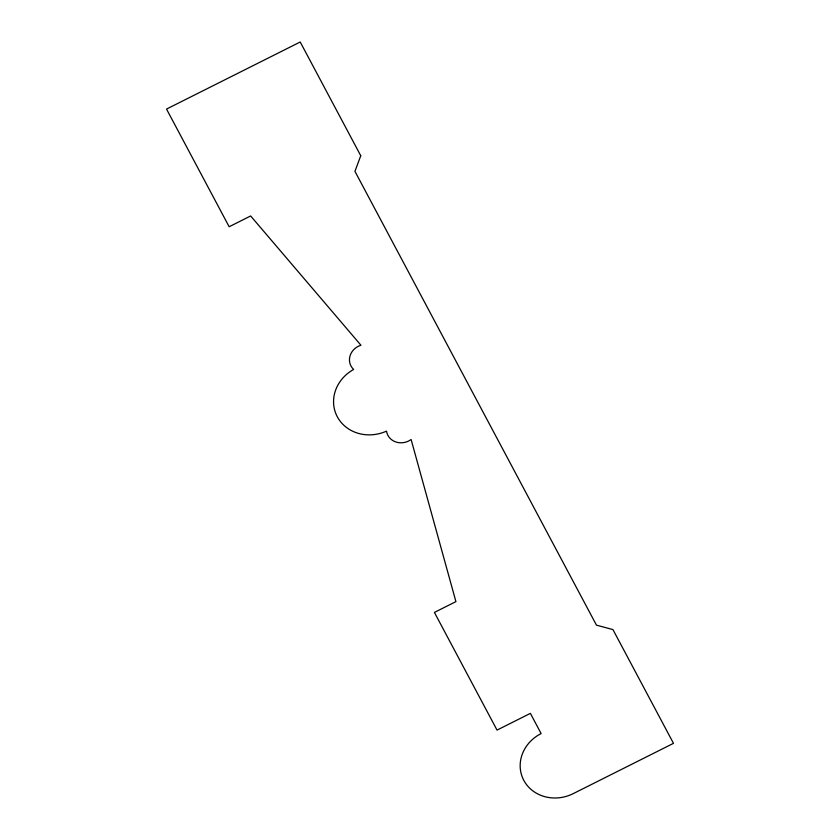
<?xml version="1.0" encoding="UTF-8"?>
<svg xmlns="http://www.w3.org/2000/svg" width="840" height="840" viewBox="0 0 840 840"><rect width="100%" height="100%" fill="white"/><g stroke="black" fill="none" stroke-linecap="round" stroke-linejoin="round"><path stroke-width="1.26" d="M360.759 155.747L354.942 171.36L596.463 625.159L612.938 629.591L673.481 743.337L573.122 793.685A37.443 33.989 -20.1 0 1 523.793 780.35A37.443 33.989 -20.1 0 1 541.128 733.572L530.376 713.37L497.038 730.097L434.406 612.423L455.921 601.629L411.106 439.509A15.75 14.301 -20.1 0 1 386.516 431.13A38.483 34.934 -20.1 0 1 337.292 416.756A38.483 34.934 -20.1 0 1 353.63 369.443A15.75 14.301 -20.1 0 1 360.938 345.23L250.656 215.964L229.152 226.748L166.52 109.074L300.216 42L360.759 155.747"/></g></svg>
